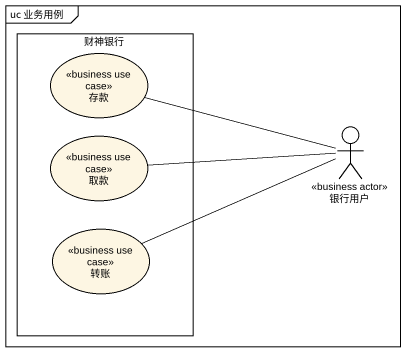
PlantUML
@startuml
mainframe uc 业务用例
rectangle 财神银行 {
  usecase 存款 <<business use case>>
  usecase 取款 <<business use case>>
  usecase 转账 <<business use case>>
}
actor 银行用户 <<business actor>>
银行用户 -left- 存款
银行用户 -left- 取款
银行用户 -left- 转账
@enduml
